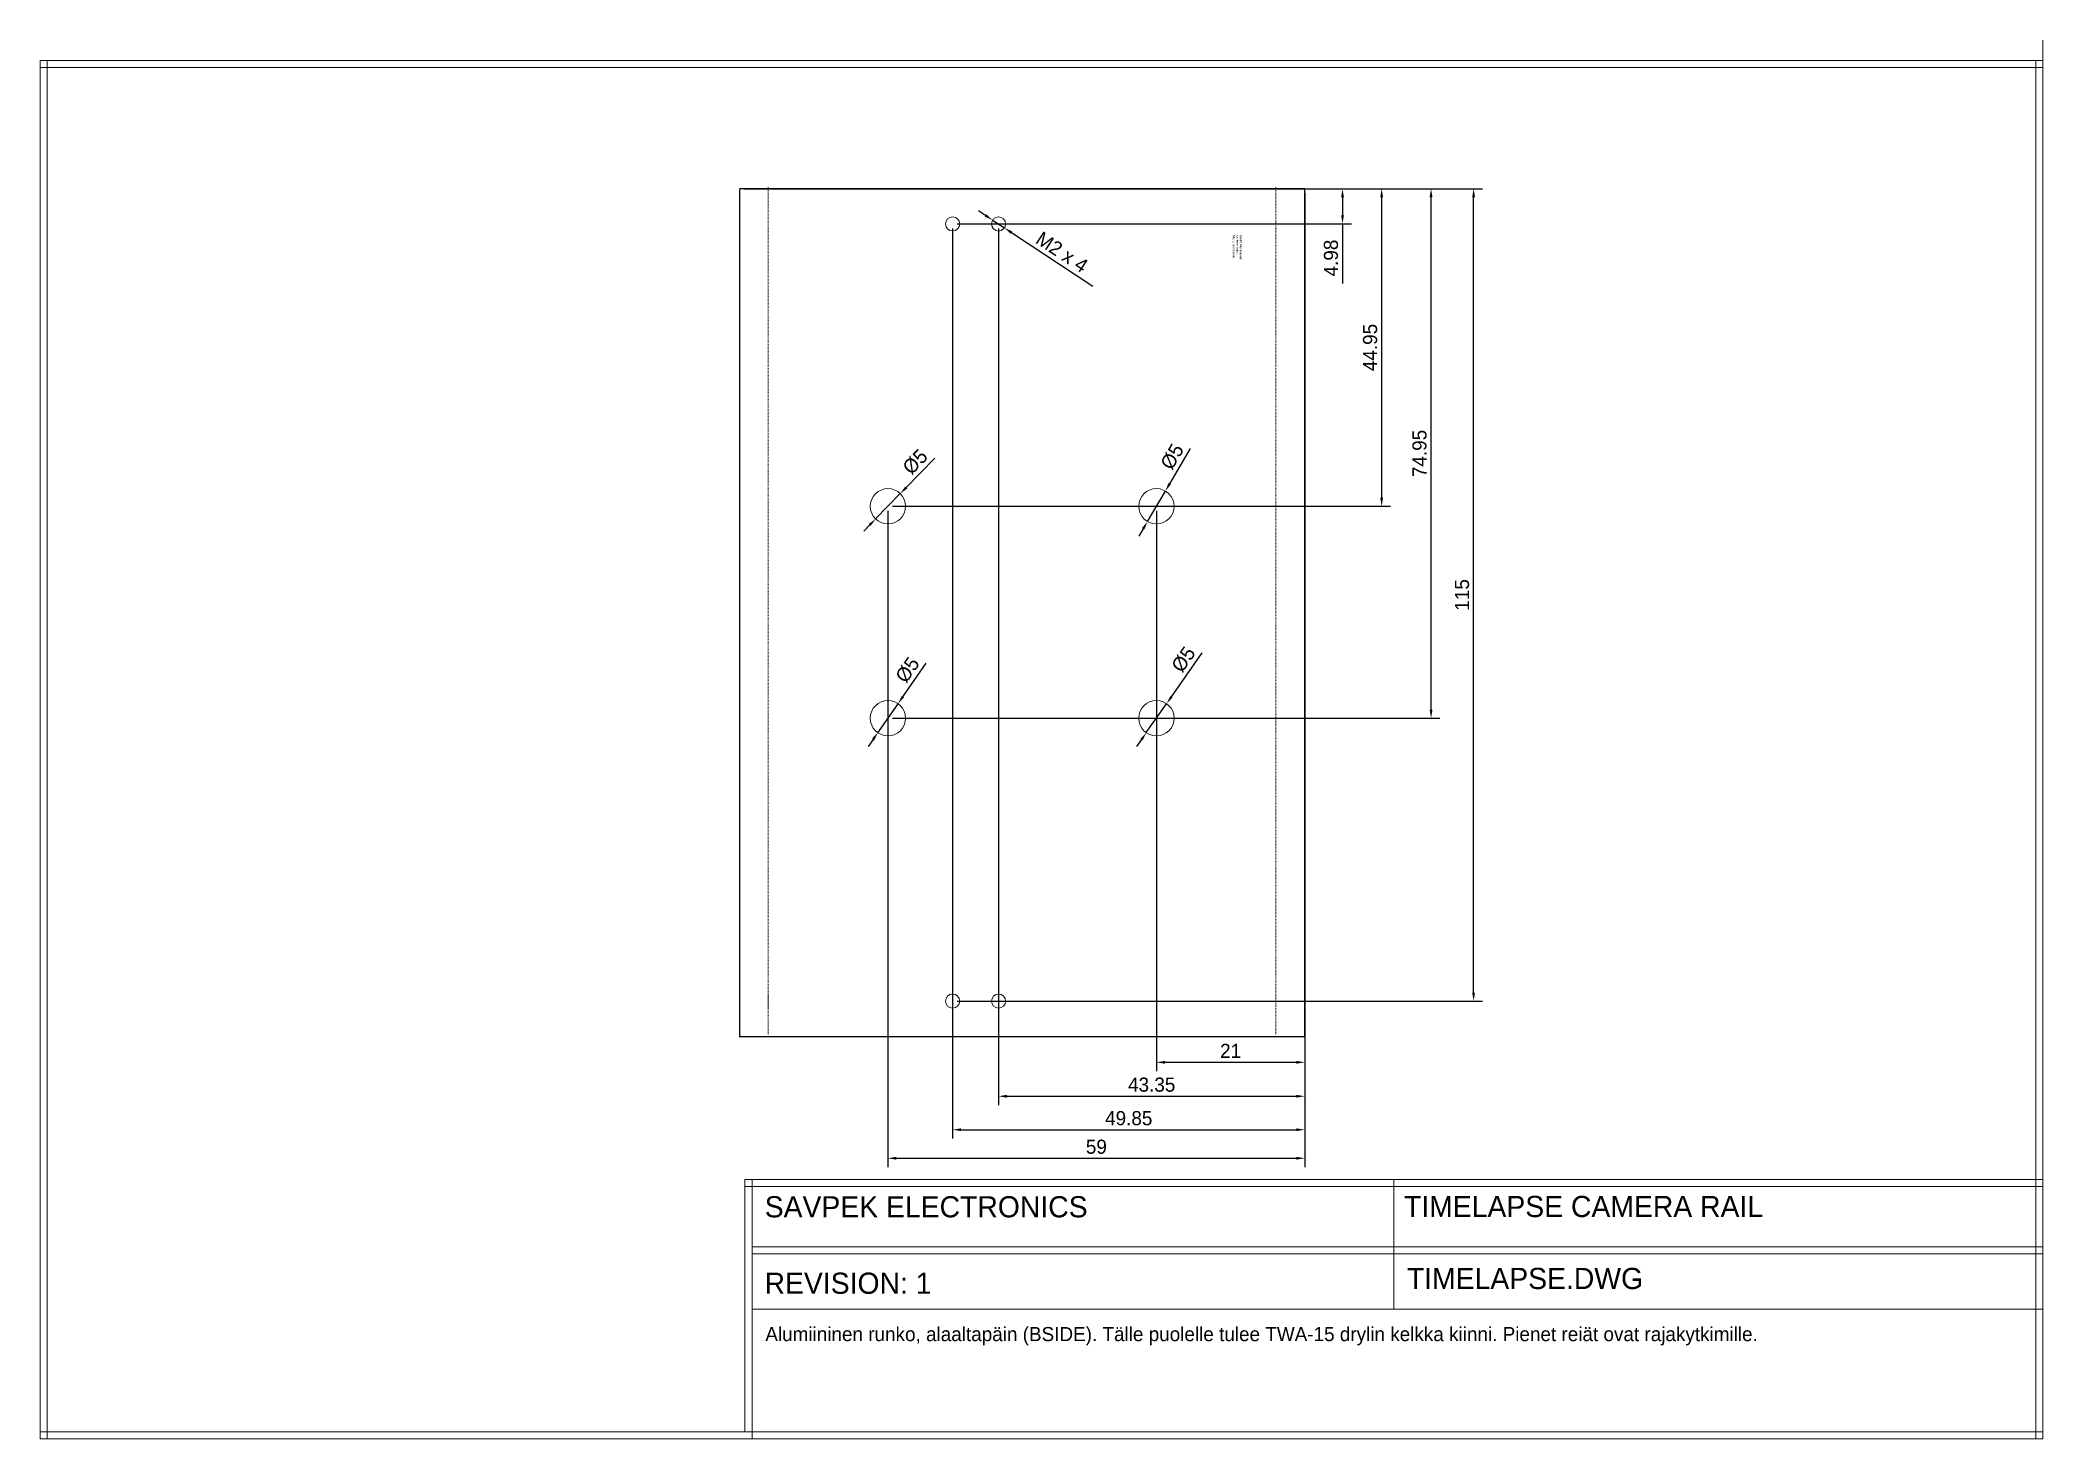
# Paper-space layout 'RUNKO-ALAPUOLI' of a CAD drawing. Header units: millimetres. Extents: x 8 to 291, y 7 to 205.
import ezdxf

# ---------------------------------------------------------------- set-up
doc = ezdxf.new("R2010")
doc.units = ezdxf.units.MM
doc.header["$LTSCALE"] = 0.12
doc.header["$PDSIZE"] = -5
doc.linetypes.add('phl_center', pattern=[0.75, 0.4, -0.35])
doc.layers.add('ATTRIBUUTIT', color=61, linetype='Continuous', plot=False)
doc.layers.add('DIMENSIONS', color=50, linetype='Continuous')
doc.layers.add('RUNKO', color=140, linetype='Continuous')
doc.dimstyles.new('SAVPEK_ISOT', dxfattribs={"dimtxt": 2, "dimasz": 1.2, "dimexe": 1.25, "dimexo": 0.625, "dimtad": 1, "dimdsep": 46, "dimtxsty": 'Standard', "dimcen": -2, "dimadec": 0, "dimazin": 0, "dimtfac": 1, "dimtmove": 0, "dimatfit": 3, "dimfxl": 1, "dimarcsym": 0})

# ---------------------------------------------------------------- blocks, each defined once
blk = doc.blocks.new('ALUMIINIPUTKI-80X80-BOTTOMS')
for p, q in [((120, 0), (0, 0)), ((0, 0), (0, -80)), ((120, -80), (120, 0)), ((0.12, -80), (120.12, -80))]:
    blk.add_line(p, q)
at = {"linetype": 'phl_center', "lineweight": 0}
for p, q in [((-0.22, -4.12), (119.78, -4.12)), ((-0.22, -75.97), (119.78, -75.97))]:
    blk.add_line(p, q, dxfattribs=at)
at = {"lineweight": 0}
for p, q in [((115, -75.97), (114, -75.97)), ((115, -75.97), (116, -75.97)), ((36.43, -80), (33.93, -80)), ((36.43, -80), (38.93, -80)), ((60, -80), (40, -80)), ((60.12, -80), (80.12, -80)), ((83.57, -80), (81.07, -80)), ((83.57, -80), (86.07, -80))]:
    blk.add_line(p, q, dxfattribs=at)
for centre, radius in [((44.95, -21), 2.5), ((74.95, -21), 2.5), ((4.99, -43.35), 1), ((115, -43.35), 1), ((4.98, -49.85), 1), ((115, -49.85), 1), ((44.95, -59), 2.5), ((74.95, -59), 2.5)]:
    blk.add_circle(centre, radius, dxfattribs=at)
at = {"layer": 'ATTRIBUUTIT', "lineweight": 0, "flags": 8}
for tag, p in [('_TYYPPI', (6.56, -9.2)), ('_KUVAUS', (6.56, -9.7)), ('_NOTES', (6.56, -10.19)), ('_NOTES_RIVI2', (6.56, -10.65)), ('_NOTES_RIVI3', (6.56, -11.12))]:
    blk.add_attdef(tag, p, '', height=0.3, dxfattribs=at)
blk = doc.blocks.new('*D1044')
at = {"layer": 'Defpoints', "color": 0}
for p in [(186.55, 183.65), (136.7, 178.67), (191.89, 178.67)]:
    blk.add_point(p, dxfattribs=at)
at = {"layer": 'DIMENSIONS', "color": 0, "lineweight": -2}
for p, q in [((187.18, 183.65), (193.14, 183.65)), ((191.89, 182.45), (191.89, 179.87)), ((137.33, 178.67), (193.14, 178.67)), ((191.89, 178.67), (191.89, 170.22))]:
    blk.add_line(p, q, dxfattribs=at)
at = {"layer": 'DIMENSIONS', "color": 0}
for points in [[(192.09, 182.45), (191.69, 182.45), (191.89, 183.65)], [(191.69, 179.87), (192.09, 179.87), (191.89, 178.67)]]:
    blk.add_solid(points, dxfattribs=at)
at = {"layer": 'DIMENSIONS', "color": 0, "lineweight": 0, "ltscale": 0.1, "insert": (190.26, 173.84), "char_height": 2, "attachment_point": 5, "rotation": 90}
blk.add_mtext('4.98', dxfattribs=at)
blk = doc.blocks.new('*D1045')
at = {"layer": 'Defpoints', "color": 0}
for p in [(186.55, 183.65), (197.43, 183.65), (127.55, 138.7)]:
    blk.add_point(p, dxfattribs=at)
at = {"layer": 'DIMENSIONS', "color": 0, "lineweight": -2}
for p, q in [((187.18, 183.65), (198.68, 183.65)), ((197.43, 139.9), (197.43, 182.45)), ((128.18, 138.7), (198.68, 138.7))]:
    blk.add_line(p, q, dxfattribs=at)
at = {"layer": 'DIMENSIONS', "color": 0}
for points in [[(197.63, 182.45), (197.23, 182.45), (197.43, 183.65)], [(197.23, 139.9), (197.63, 139.9), (197.43, 138.7)]]:
    blk.add_solid(points, dxfattribs=at)
at = {"layer": 'DIMENSIONS', "color": 0, "lineweight": 0, "ltscale": 0.1, "insert": (195.8, 161.17), "char_height": 2, "attachment_point": 5, "rotation": 90}
blk.add_mtext('44.95', dxfattribs=at)
blk = doc.blocks.new('*D1046')
at = {"layer": 'Defpoints', "color": 0}
for p in [(106.55, 183.65), (204.42, 183.65), (127.55, 108.7)]:
    blk.add_point(p, dxfattribs=at)
at = {"layer": 'DIMENSIONS', "color": 0, "lineweight": -2}
for p, q in [((107.18, 183.65), (205.67, 183.65)), ((204.42, 109.9), (204.42, 182.45)), ((128.18, 108.7), (205.67, 108.7))]:
    blk.add_line(p, q, dxfattribs=at)
at = {"layer": 'DIMENSIONS', "color": 0}
for points in [[(204.62, 182.45), (204.22, 182.45), (204.42, 183.65)], [(204.22, 109.9), (204.62, 109.9), (204.42, 108.7)]]:
    blk.add_solid(points, dxfattribs=at)
at = {"layer": 'DIMENSIONS', "color": 0, "lineweight": 0, "ltscale": 0.1, "insert": (202.79, 146.17), "char_height": 2, "attachment_point": 5, "rotation": 90}
blk.add_mtext('74.95', dxfattribs=at)
blk = doc.blocks.new('*D1047')
at = {"layer": 'Defpoints', "color": 0}
for p in [(186.55, 183.65), (210.44, 183.65), (136.7, 68.65)]:
    blk.add_point(p, dxfattribs=at)
at = {"layer": 'DIMENSIONS', "color": 0, "lineweight": -2}
for p, q in [((187.18, 183.65), (211.69, 183.65)), ((210.44, 69.85), (210.44, 182.45)), ((137.33, 68.65), (211.69, 68.65))]:
    blk.add_line(p, q, dxfattribs=at)
at = {"layer": 'DIMENSIONS', "color": 0}
for points in [[(210.64, 182.45), (210.24, 182.45), (210.44, 183.65)], [(210.24, 69.85), (210.64, 69.85), (210.44, 68.65)]]:
    blk.add_solid(points, dxfattribs=at)
at = {"layer": 'DIMENSIONS', "color": 0, "lineweight": 0, "ltscale": 0.1, "insert": (208.81, 126.15), "char_height": 2, "attachment_point": 5, "rotation": 90}
blk.add_mtext('115', dxfattribs=at)
blk = doc.blocks.new('*D1048')
at = {"layer": 'Defpoints', "color": 0}
for p in [(165.55, 138.7), (186.55, 138.7), (186.55, 59.98)]:
    blk.add_point(p, dxfattribs=at)
at = {"layer": 'DIMENSIONS', "color": 0, "lineweight": -2}
for p, q in [((165.55, 138.07), (165.55, 58.73)), ((186.55, 138.07), (186.55, 58.73)), ((166.75, 59.98), (185.35, 59.98))]:
    blk.add_line(p, q, dxfattribs=at)
at = {"layer": 'DIMENSIONS', "color": 0}
for points in [[(166.75, 60.18), (166.75, 59.78), (165.55, 59.98)], [(185.35, 59.78), (185.35, 60.18), (186.55, 59.98)]]:
    blk.add_solid(points, dxfattribs=at)
at = {"layer": 'DIMENSIONS', "color": 0, "lineweight": 0, "ltscale": 0.1, "insert": (176.05, 61.6), "char_height": 2, "attachment_point": 5}
blk.add_mtext('21', dxfattribs=at)
blk = doc.blocks.new('*D1049')
at = {"layer": 'Defpoints', "color": 0}
for p in [(143.2, 178.65), (186.55, 63.65), (186.55, 55.18)]:
    blk.add_point(p, dxfattribs=at)
at = {"layer": 'DIMENSIONS', "color": 0, "lineweight": -2}
for p, q in [((143.2, 178.03), (143.2, 53.93)), ((186.55, 63.02), (186.55, 53.93)), ((144.4, 55.18), (185.35, 55.18))]:
    blk.add_line(p, q, dxfattribs=at)
at = {"layer": 'DIMENSIONS', "color": 0}
for points in [[(144.4, 55.38), (144.4, 54.98), (143.2, 55.18)], [(185.35, 54.98), (185.35, 55.38), (186.55, 55.18)]]:
    blk.add_solid(points, dxfattribs=at)
at = {"layer": 'DIMENSIONS', "color": 0, "lineweight": 0, "ltscale": 0.1, "insert": (164.88, 56.81), "char_height": 2, "attachment_point": 5}
blk.add_mtext('43.35', dxfattribs=at)
blk = doc.blocks.new('*D1050')
at = {"layer": 'Defpoints', "color": 0}
for p in [(186.55, 183.65), (136.7, 178.67), (186.55, 50.44)]:
    blk.add_point(p, dxfattribs=at)
at = {"layer": 'DIMENSIONS', "color": 0, "lineweight": -2}
for p, q in [((186.55, 183.02), (186.55, 49.19)), ((136.7, 178.04), (136.7, 49.19)), ((137.9, 50.44), (185.35, 50.44))]:
    blk.add_line(p, q, dxfattribs=at)
at = {"layer": 'DIMENSIONS', "color": 0}
for points in [[(137.9, 50.64), (137.9, 50.24), (136.7, 50.44)], [(185.35, 50.24), (185.35, 50.64), (186.55, 50.44)]]:
    blk.add_solid(points, dxfattribs=at)
at = {"layer": 'DIMENSIONS', "color": 0, "lineweight": 0, "ltscale": 0.1, "insert": (161.63, 52.06), "char_height": 2, "attachment_point": 5}
blk.add_mtext('49.85', dxfattribs=at)
blk = doc.blocks.new('*D1051')
at = {"layer": 'Defpoints', "color": 0}
for p in [(127.55, 138.7), (186.55, 138.7), (186.55, 46.4)]:
    blk.add_point(p, dxfattribs=at)
at = {"layer": 'DIMENSIONS', "color": 0, "lineweight": -2}
for p, q in [((127.55, 138.07), (127.55, 45.15)), ((186.55, 138.07), (186.55, 45.15)), ((128.75, 46.4), (185.35, 46.4))]:
    blk.add_line(p, q, dxfattribs=at)
at = {"layer": 'DIMENSIONS', "color": 0}
for points in [[(128.75, 46.6), (128.75, 46.2), (127.55, 46.4)], [(185.35, 46.2), (185.35, 46.6), (186.55, 46.4)]]:
    blk.add_solid(points, dxfattribs=at)
at = {"layer": 'DIMENSIONS', "color": 0, "lineweight": 0, "ltscale": 0.1, "insert": (157.05, 48.02), "char_height": 2, "attachment_point": 5}
blk.add_mtext('59', dxfattribs=at)
blk = doc.blocks.new('*D1068')
at = {"layer": 'Defpoints', "color": 0}
for p in [(129.3, 140.49), (125.81, 136.91)]:
    blk.add_point(p, dxfattribs=at)
at = {"layer": 'DIMENSIONS', "color": 0, "lineweight": -2}
for p, q in [((130.14, 141.34), (134.17, 145.49)), ((125.81, 136.91), (129.3, 140.49)), ((124.97, 136.05), (124.13, 135.19))]:
    blk.add_line(p, q, dxfattribs=at)
at = {"layer": 'DIMENSIONS', "color": 0}
for points in [[(129.99, 141.48), (130.28, 141.21), (129.3, 140.49)], [(125.11, 135.91), (124.83, 136.19), (125.81, 136.91)]]:
    blk.add_solid(points, dxfattribs=at)
at = {"layer": 'DIMENSIONS', "color": 0, "lineweight": 0, "ltscale": 0.1, "insert": (131.41, 144.98), "char_height": 2, "attachment_point": 5, "rotation": 45.7222}
blk.add_mtext('%%c5', dxfattribs=at)
blk = doc.blocks.new('*D1069')
at = {"layer": 'Defpoints', "color": 0}
for p in [(166.82, 140.85), (164.29, 136.54)]:
    blk.add_point(p, dxfattribs=at)
at = {"layer": 'DIMENSIONS', "color": 0, "lineweight": -2}
for p, q in [((167.43, 141.89), (170.35, 146.87)), ((164.29, 136.54), (166.82, 140.85)), ((163.68, 135.5), (163.07, 134.47))]:
    blk.add_line(p, q, dxfattribs=at)
at = {"layer": 'DIMENSIONS', "color": 0}
for points in [[(167.25, 141.99), (167.6, 141.79), (166.82, 140.85)], [(163.85, 135.4), (163.51, 135.61), (164.29, 136.54)]]:
    blk.add_solid(points, dxfattribs=at)
at = {"layer": 'DIMENSIONS', "color": 0, "lineweight": 0, "ltscale": 0.1, "insert": (167.79, 145.72), "char_height": 2, "attachment_point": 5, "rotation": 59.5872}
blk.add_mtext('%%c5', dxfattribs=at)
blk = doc.blocks.new('*D1070')
at = {"layer": 'Defpoints', "color": 0}
for p in [(166.99, 110.74), (164.12, 106.65)]:
    blk.add_point(p, dxfattribs=at)
at = {"layer": 'DIMENSIONS', "color": 0, "lineweight": -2}
for p, q in [((167.68, 111.73), (172.04, 117.96)), ((164.12, 106.65), (166.99, 110.74)), ((163.43, 105.66), (162.74, 104.68))]:
    blk.add_line(p, q, dxfattribs=at)
at = {"layer": 'DIMENSIONS', "color": 0}
for points in [[(167.51, 111.84), (167.84, 111.61), (166.99, 110.74)], [(163.6, 105.55), (163.27, 105.78), (164.12, 106.65)]]:
    blk.add_solid(points, dxfattribs=at)
at = {"layer": 'DIMENSIONS', "color": 0, "lineweight": 0, "ltscale": 0.1, "insert": (169.39, 117.01), "char_height": 2, "attachment_point": 5, "rotation": 55.016}
blk.add_mtext('%%c5', dxfattribs=at)
blk = doc.blocks.new('*D1071')
at = {"layer": 'Defpoints', "color": 0}
for p in [(128.98, 110.75), (126.13, 106.64)]:
    blk.add_point(p, dxfattribs=at)
at = {"layer": 'DIMENSIONS', "color": 0, "lineweight": -2}
for p, q in [((129.67, 111.73), (132.98, 116.48)), ((126.13, 106.64), (128.98, 110.75)), ((125.44, 105.66), (124.75, 104.68))]:
    blk.add_line(p, q, dxfattribs=at)
at = {"layer": 'DIMENSIONS', "color": 0}
for points in [[(129.51, 111.85), (129.83, 111.62), (128.98, 110.75)], [(125.6, 105.55), (125.27, 105.77), (126.13, 106.64)]]:
    blk.add_solid(points, dxfattribs=at)
at = {"layer": 'DIMENSIONS', "color": 0, "lineweight": 0, "ltscale": 0.1, "insert": (130.33, 115.53), "char_height": 2, "attachment_point": 5, "rotation": 55.1331}
blk.add_mtext('%%c5', dxfattribs=at)
blk = doc.blocks.new('*D1072')
at = {"layer": 'Defpoints', "color": 0}
for p in [(142.37, 179.2), (144.04, 178.1)]:
    blk.add_point(p, dxfattribs=at)
at = {"layer": 'DIMENSIONS', "color": 0, "lineweight": -2}
for p, q in [((141.36, 179.86), (140.36, 180.52)), ((142.37, 179.2), (144.04, 178.1)), ((145.04, 177.44), (156.55, 169.86))]:
    blk.add_line(p, q, dxfattribs=at)
at = {"layer": 'DIMENSIONS', "color": 0}
for points in [[(141.25, 179.7), (141.47, 180.03), (142.37, 179.2)], [(145.15, 177.61), (144.93, 177.28), (144.04, 178.1)]]:
    blk.add_solid(points, dxfattribs=at)
at = {"layer": 'DIMENSIONS', "color": 0, "lineweight": 0, "ltscale": 0.1, "insert": (152.19, 174.68), "char_height": 2, "attachment_point": 5, "rotation": 326.6261}
blk.add_mtext('M2 x 4', dxfattribs=at)

psp = doc.layouts.new('RUNKO-ALAPUOLI')

# ---------------------------------------------------------------- linework, layer by layer
at = {"layer": 'DIMENSIONS', "lineweight": 0}
for p, q in [((291.019, 6.664), (291.019, 204.696)), ((7.551, 201.789), (7.551, 6.664)), ((7.551, 201.789), (290.251, 201.789)), ((7.551, 201.789), (8.551, 201.789)), ((7.551, 201.789), (7.551, 200.789)), ((8.551, 201.789), (8.551, 6.664)), ((290.019, 6.664), (290.019, 201.789)), ((290.251, 201.789), (291.019, 201.789)), ((7.551, 200.789), (291.019, 200.789)), ((291.019, 43.402), (107.318, 43.402)), ((107.318, 43.402), (107.318, 7.664)), ((107.318, 43.402), (108.318, 43.402)), ((108.318, 43.402), (108.318, 6.664)), ((199.168, 43.402), (199.168, 25.033)), ((291.019, 43.402), (291.019, 42.402)), ((291.019, 42.402), (107.318, 42.402)), ((108.318, 33.877), (291.019, 33.877)), ((108.318, 33.877), (108.318, 32.877)), ((108.318, 32.877), (291.019, 32.877)), ((108.318, 25.033), (291.019, 25.033)), ((7.551, 6.664), (7.551, 7.664)), ((7.551, 7.664), (291.019, 7.664)), ((7.551, 6.664), (291.019, 6.664)), ((291.019, 6.664), (290.019, 6.664))]:
    psp.add_line(p, q, dxfattribs=at)

# ---------------------------------------------------------------- block references
at = {"layer": 'RUNKO', "lineweight": 0, "rotation": 270}
psp.add_blockref('ALUMIINIPUTKI-80X80-BOTTOMS', (186.554, 183.646), dxfattribs=at).add_auto_attribs({'_TYYPPI': '80x80 Alumiiniputki', '_KUVAUS': 'Laitteen runko.', '_NOTES': 'Musta anodisointi.'})

# ---------------------------------------------------------------- texts
at = {"layer": 'DIMENSIONS', "lineweight": 0, "attachment_point": 1}
for s, insert, char_height, width in [('SAVPEK ELECTRONICS', (110.11, 41.03), 3, 87.5511), ('TIMELAPSE CAMERA RAIL', (200.589, 41.074), 3, 89.43006), ('REVISION: 1', (110.088, 30.211), 3, 87.5511), ('Alumiininen runko, alaaltapäin (BSIDE). Tälle puolelle tulee TWA-15 drylin kelkka kiinni. Pienet reiät ovat rajakytkimille.', (110.197, 22.51), 2, 173.47077)]:
    psp.add_mtext(s, dxfattribs=dict(at, insert=insert, char_height=char_height, width=width))
at = {"layer": 'DIMENSIONS', "lineweight": 0, "insert": (200.997, 30.885), "char_height": 3, "attachment_point": 1}
psp.add_mtext('TIMELAPSE.DWG', dxfattribs=at)

# ---------------------------------------------------------------- dimensions: what is measured, and where the dimension line sits
at = {"layer": 'DIMENSIONS', "lineweight": 0}
for base, p1, p2, picture, middle in [((204.416, 183.646), (127.554, 108.696), (106.554, 183.646), '*D1046', (202.791, 146.171)), ((197.425, 183.646), (127.554, 138.696), (186.554, 183.646), '*D1045', (195.8, 161.171)), ((191.885, 178.669), (186.554, 183.646), (136.702, 178.669), '*D1044', (190.26, 173.844)), ((210.436, 183.646), (136.704, 68.646), (186.554, 183.646), '*D1047', (208.811, 126.146))]:
    dim = psp.add_linear_dim(base=base, p1=p1, p2=p2, angle=90, dimstyle='SAVPEK_ISOT', dxfattribs=at)
    dim.commit()
    dim.dimension.update_dxf_attribs({"geometry": picture, "text_midpoint": middle})
for base, p1, p2, picture, middle in [((186.554, 50.436), (136.702, 178.669), (186.554, 183.646), '*D1050', (161.628, 52.061)), ((186.554, 46.399), (127.554, 138.696), (186.554, 138.696), '*D1051', (157.054, 48.024))]:
    dim = psp.add_linear_dim(base=base, p1=p1, p2=p2, dimstyle='SAVPEK_ISOT', dxfattribs=at)
    dim.commit()
    dim.dimension.update_dxf_attribs({"geometry": picture, "text_midpoint": middle})
dim = psp.add_diameter_dim_2p(p1=(142.367, 179.204), p2=(144.037, 178.104), text='M2 x 4', dimstyle='SAVPEK_ISOT', dxfattribs=at)
dim.commit()
dim.dimension.update_dxf_attribs({"geometry": '*D1072', "text_midpoint": (151.295, 173.323), "dimtype": 163})
for base, p1, p2, picture, middle in [((186.554, 55.182), (143.202, 178.654), (186.554, 63.646), '*D1049', (164.878, 55.182)), ((186.554, 59.979), (165.554, 138.696), (186.554, 138.696), '*D1048', (176.054, 59.979))]:
    dim = psp.add_linear_dim(base=base, p1=p1, p2=p2, dimstyle='SAVPEK_ISOT', dxfattribs=at)
    dim.commit()
    dim.dimension.update_dxf_attribs({"geometry": picture, "text_midpoint": middle, "dimtype": 160})
for p1, p2, picture, middle in [((164.289, 136.54), (166.82, 140.852), '*D1069', (169.195, 144.898)), ((125.809, 136.906), (129.3, 140.486), '*D1068', (132.575, 143.845)), ((164.121, 106.647), (166.988, 110.744), '*D1070', (170.721, 116.08)), ((126.125, 106.644), (128.983, 110.747), '*D1071', (131.665, 114.596))]:
    dim = psp.add_diameter_dim_2p(p1=p1, p2=p2, dimstyle='SAVPEK_ISOT', dxfattribs=at)
    dim.commit()
    dim.dimension.update_dxf_attribs({"geometry": picture, "text_midpoint": middle, "dimtype": 163})

doc.saveas('drawing.dxf')
